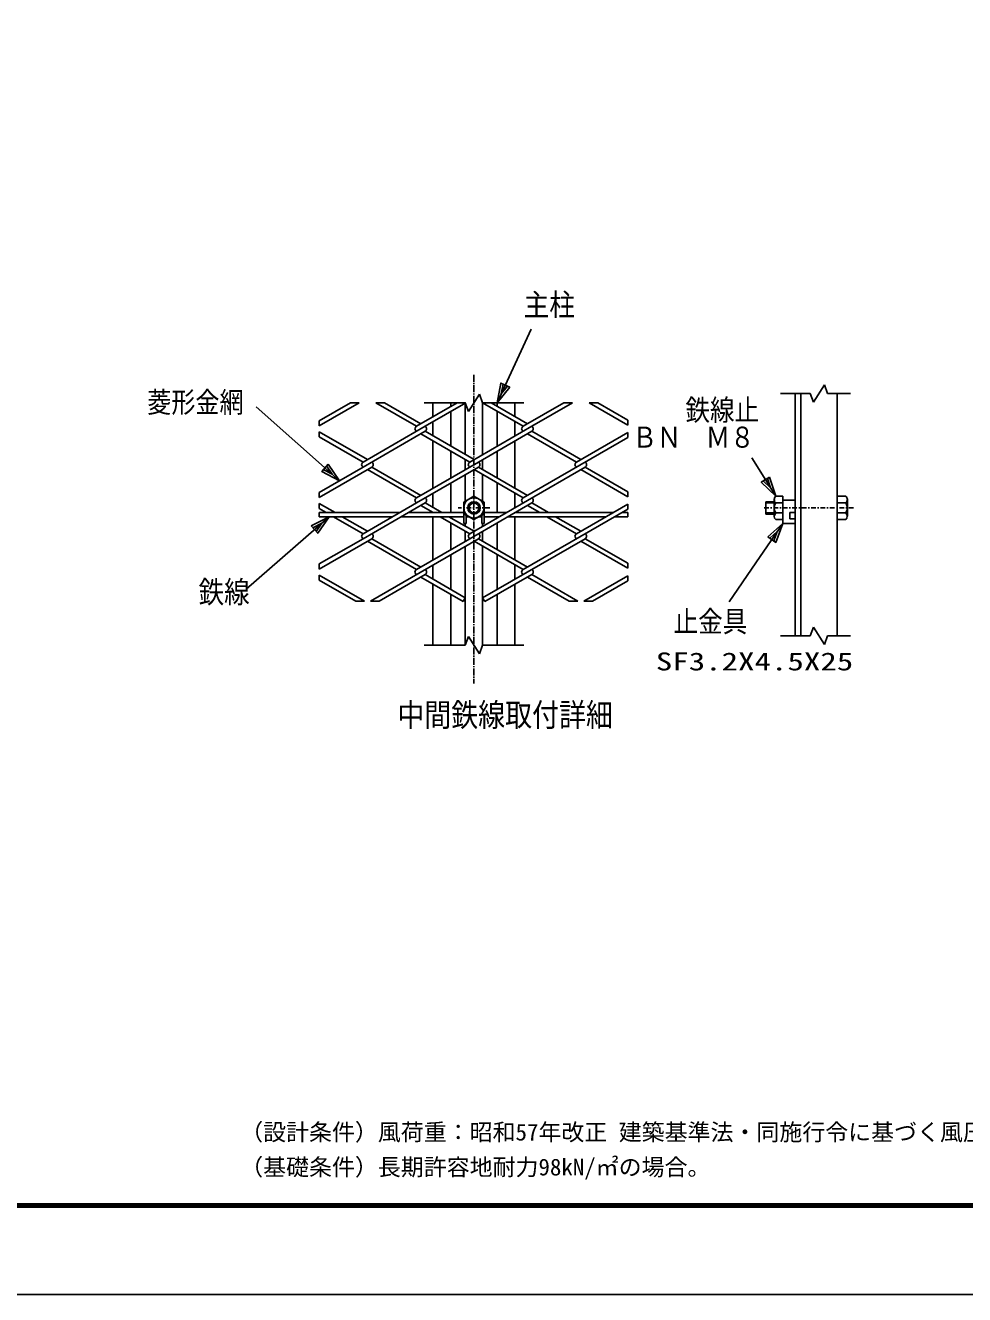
# Model space of a CAD drawing. Units: millimetres, scale not verified. Extents: x -4455 to 4455, y -3150 to 3150.
# Drawn here: x 426 to 2441, y -3150 to -427 of the extents above; entities that cross this region are included whole.
import ezdxf
from ezdxf.enums import TextEntityAlignment as Align

# ---------------------------------------------------------------- set-up
doc = ezdxf.new("R2010")
doc.units = ezdxf.units.MM
doc.header["$LTSCALE"] = 20
doc.linetypes.add('USER1', pattern=[1.125, 0.75, -0.125, 0.125, -0.125])
doc.linetypes.add('USER2', pattern=[1.01, 0.5, -0.25, 0.01, -0.25])
for name, color, linetype, lineweight in [('0-0_1', 7, 'Continuous', 25), ('0-1_2', 7, 'Continuous', 25), ('0-2_0', 7, 'Continuous', 25), ('0-5_EXTCNT-LMEC0', 4, 'Continuous', 25), ('0-6_WAKU', 7, 'Continuous', 25)]:
    doc.layers.add(name, color=color, linetype=linetype, lineweight=lineweight)
doc.layers.add('0-8_D-TTL-TXT', color=7, linetype='Continuous')
doc.styles.add('ＭＳ ゴシック', font='')
doc.styles.get('ＭＳ ゴシック').set_extended_font_data('MS Gothic')

# ---------------------------------------------------------------- blocks, each defined once
blk = doc.blocks.new('C4')
at = {"layer": '0-0_1', "color": 4}
blk.add_line((123468.4, 40684.1), (124940, 43849.3), dxfattribs=at)
blk.add_lwpolyline([(124013, 41357.3), (123468.4, 40684.1), (123632.1, 41534.4)], close=True, dxfattribs=at)
blk.add_lwpolyline([(123917.8, 41401.6), (123645.5, 41065), (123727.4, 41490.1)], dxfattribs=at)
blk = doc.blocks.new('C5')
at = {"layer": '0-0_1', "color": 4}
blk.add_line((116716.1, 37343.7), (113134.7, 40506.1), dxfattribs=at)
blk.add_lwpolyline([(116225.5, 38057.1), (116716.1, 37343.7), (115947.5, 37742.3)], close=True, dxfattribs=at)
blk.add_lwpolyline([(116156, 37978.4), (116401.3, 37621.7), (116017, 37821)], dxfattribs=at)
blk = doc.blocks.new('C6')
at = {"layer": '0-0_1', "color": 4}
blk.add_line((135422.4, 36674), (134398.6, 38324.4), dxfattribs=at)
blk.add_lwpolyline([(135158.1, 37498.6), (135422.4, 36674), (134801.2, 37277.1)], close=True, dxfattribs=at)
blk.add_lwpolyline([(135068.9, 37443.2), (135201, 37030.9), (134890.4, 37332.5)], dxfattribs=at)
blk = doc.blocks.new('C7')
at = {"layer": '0-0_1', "color": 4}
blk.add_line((135729.1, 35507.4), (134573.6, 33820.7), dxfattribs=at)
blk.add_lwpolyline([(135081.1, 34933.1), (135729.1, 35507.4), (135427.6, 34695.7)], close=True, dxfattribs=at)
blk.add_lwpolyline([(135167.7, 34873.7), (135491.7, 35160.9), (135341, 34755.1)], dxfattribs=at)
blk = doc.blocks.new('C8')
at = {"layer": '0-0_1', "color": 4}
blk.add_line((116273, 35797.2), (112704.2, 32689.8), dxfattribs=at)
blk.add_lwpolyline([(115501.6, 35404), (116273, 35797.2), (115777.4, 35087.3)], close=True, dxfattribs=at)
blk.add_lwpolyline([(115570.5, 35324.8), (115956.2, 35521.4), (115708.4, 35166.4)], dxfattribs=at)

msp = doc.modelspace()

# ---------------------------------------------------------------- linework, layer by layer
at = {"layer": '0-0_1', "color": 4, "linetype": 'USER1'}
msp.add_line((1388.27, -1176.58), (1388.27, -1839.18), dxfattribs=at)
at = {"layer": '0-0_1', "color": 4}
for p, q in [((1400.11, -1218.13), (1376.42, -1255.38)), ((1400.11, -1218.13), (1406.89, -1236.75)), ((2109.56, -1216.75), (2045.57, -1216.75)), ((2109.56, -1216.75), (2116.34, -1235.38)), ((2140.03, -1198.13), (2116.34, -1235.38)), ((2140.03, -1198.13), (2146.8, -1216.75)), ((2196.13, -1216.75), (2146.8, -1216.75)), ((1123.35, -1236.75), (1141.97, -1236.75)), ((1177.56, -1236.75), (1196.19, -1236.75)), ((1369.65, -1236.75), (1281.61, -1236.75)), ((1369.65, -1236.75), (1376.42, -1255.38)), ((1494.93, -1236.75), (1406.89, -1236.75)), ((1580.98, -1236.75), (1599.61, -1236.75)), ((1635.2, -1236.75), (1653.82, -1236.75)), ((1056.56, -1286.07), (1056.56, -1275.31)), ((1718.09, -1273.86), (1718.09, -1284.61)), ((1056.56, -1309.75), (1056.56, -1299)), ((1718.09, -1300.46), (1718.09, -1311.21)), ((1056.56, -1439.68), (1056.56, -1428.93)), ((1718.08, -1427.47), (1718.09, -1438.22)), ((1056.56, -1452.61), (1056.56, -1463.37)), ((1718.08, -1454.07), (1718.08, -1464.83)), ((2032.44, -1451.59), (2014.11, -1451.59)), ((1056.56, -1481.1), (1056.56, -1472.1)), ((1718.09, -1481.1), (1718.09, -1472.1)), ((2032.44, -1472.92), (2014.11, -1472.92)), ((1056.56, -1593.29), (1056.56, -1582.54)), ((1056.56, -1606.23), (1056.56, -1616.98)), ((1718.08, -1581.08), (1718.08, -1591.83)), ((1718.08, -1607.69), (1718.09, -1618.44)), ((1364.99, -1662.94), (1369.65, -1654.88)), ((1406.89, -1655.24), (1411.55, -1663.31)), ((1134.71, -1662.1), (1153.33, -1662.1)), ((1184.83, -1662.1), (1166.21, -1662.1)), ((1592.34, -1662.1), (1610.97, -1662.1)), ((1623.84, -1662.1), (1642.47, -1662.1)), ((1369.65, -1756.44), (1376.42, -1737.82)), ((1400.11, -1775.07), (1376.42, -1737.82)), ((2109.56, -1736.44), (2045.57, -1736.44)), ((2109.56, -1736.44), (2116.34, -1717.82)), ((2140.03, -1755.07), (2116.34, -1717.82)), ((2140.03, -1755.07), (2146.8, -1736.44)), ((2196.13, -1736.44), (2146.8, -1736.44)), ((1369.65, -1756.44), (1281.61, -1756.44)), ((1400.11, -1775.07), (1406.89, -1756.44)), ((1494.93, -1756.44), (1406.89, -1756.44))]:
    msp.add_line(p, q, dxfattribs=at)
at = {"layer": '0-0_1'}
for p, q in [((2077.44, -1216.75), (2077.44, -1736.44)), ((2089.44, -1216.75), (2089.44, -1736.44)), ((2167.44, -1216.75), (2167.44, -1736.44)), ((1056.56, -1286.07), (1141.97, -1236.75)), ((1056.56, -1275.31), (1123.35, -1236.75)), ((1177.56, -1236.75), (1264.87, -1287.16)), ((1196.19, -1236.75), (1274.18, -1281.78)), ((1264.87, -1287.16), (1352.17, -1236.75)), ((1283.49, -1287.16), (1370.79, -1236.75)), ((1300.22, -1236.75), (1300.22, -1266.74)), ((1338.82, -1236.75), (1338.81, -1244.46)), ((1369.64, -1236.75), (1369.65, -1347.65)), ((1406.38, -1236.75), (1493.68, -1287.16)), ((1406.89, -1236.75), (1406.89, -1348.02)), ((1425.01, -1236.75), (1502.99, -1281.78)), ((1437.74, -1236.75), (1437.74, -1244.11)), ((1476.31, -1236.75), (1476.31, -1266.38)), ((1493.68, -1287.16), (1580.98, -1236.75)), ((1512.31, -1287.16), (1599.61, -1236.75)), ((1635.2, -1236.75), (1718.09, -1284.61)), ((1653.82, -1236.75), (1718.09, -1273.86)), ((1300.23, -1277.49), (1300.23, -1307.57)), ((1338.81, -1255.22), (1338.81, -1329.85)), ((1437.74, -1254.86), (1437.74, -1330.21)), ((1476.31, -1277.13), (1476.31, -1307.94)), ((1056.56, -1299), (1159.77, -1358.59)), ((1150.46, -1363.96), (1283.49, -1287.16)), ((1150.46, -1374.72), (1283.49, -1297.91)), ((1274.18, -1303.29), (1379.28, -1363.96)), ((1283.49, -1297.91), (1388.59, -1358.59)), ((1379.28, -1363.96), (1512.31, -1287.16)), ((1397.9, -1363.96), (1512.31, -1297.91)), ((1503, -1303.29), (1608.09, -1363.96)), ((1512.31, -1297.91), (1617.4, -1358.59)), ((1608.09, -1363.96), (1718.09, -1300.46)), ((1056.56, -1309.75), (1150.46, -1363.96)), ((1300.23, -1318.33), (1300.23, -1420.36)), ((1476.31, -1318.69), (1476.31, -1419.99)), ((1493.68, -1440.77), (1718.09, -1311.21)), ((1338.81, -1340.6), (1338.81, -1398.08)), ((1369.65, -1358.4), (1369.65, -1380.28)), ((1406.89, -1358.77), (1406.89, -1379.91)), ((1437.74, -1340.96), (1437.74, -1397.72)), ((1056.56, -1439.68), (1169.08, -1374.72)), ((1056.56, -1428.93), (1150.46, -1374.72)), ((1159.77, -1380.09), (1264.87, -1440.77)), ((1169.08, -1374.72), (1274.18, -1435.39)), ((1264.87, -1440.77), (1397.9, -1363.96)), ((1264.87, -1451.52), (1397.9, -1374.72)), ((1379.28, -1517.58), (1626.72, -1374.72)), ((1388.59, -1380.09), (1493.68, -1440.77)), ((1503.42, -1435.64), (1397.9, -1374.72)), ((1617.41, -1380.09), (1718.09, -1438.22)), ((1626.72, -1374.72), (1718.08, -1427.47)), ((1338.81, -1408.83), (1338.81, -1472.1)), ((1369.65, -1391.03), (1369.64, -1448.01)), ((1406.89, -1390.66), (1406.89, -1448.01)), ((1437.74, -1408.47), (1437.74, -1472.1)), ((1300.23, -1431.11), (1300.23, -1461.19)), ((1476.31, -1430.74), (1476.31, -1461.55)), ((2050.78, -1437.26), (2035.44, -1437.26)), ((2050.78, -1437.26), (2050.78, -1495.59)), ((2186.11, -1437.26), (2167.44, -1437.26)), ((1056.56, -1452.61), (1090.31, -1472.1)), ((1056.56, -1463.37), (1071.68, -1472.1)), ((1150.46, -1528.33), (1283.49, -1451.52)), ((1150.46, -1517.58), (1264.87, -1451.52)), ((1274.18, -1456.9), (1300.5, -1472.1)), ((1283.49, -1451.52), (1319.12, -1472.1)), ((1379.27, -1528.33), (1512.31, -1451.52)), ((1409.92, -1495.59), (1409.92, -1449.76)), ((1493.68, -1594.38), (1718.08, -1464.83)), ((1503, -1456.9), (1529.32, -1472.1)), ((1512.31, -1451.52), (1547.94, -1472.1)), ((1608.09, -1517.58), (1718.08, -1454.07)), ((2014.11, -1448.92), (2014.11, -1475.59)), ((2032.44, -1448.92), (2014.11, -1448.92)), ((2032.44, -1444.34), (2032.44, -1480.17)), ((2050.78, -1451.42), (2035.44, -1451.42)), ((2077.44, -1445.59), (2050.78, -1445.59)), ((2186.09, -1451.42), (2167.44, -1451.42)), ((2189.11, -1444.33), (2189.11, -1480.19)), ((1229.23, -1472.1), (1056.56, -1472.1)), ((1213.64, -1481.1), (1056.56, -1481.1)), ((1087.27, -1481.1), (1150.46, -1517.58)), ((1105.9, -1481.1), (1159.77, -1512.2)), ((1366.62, -1481.1), (1232.26, -1481.1)), ((1366.62, -1472.1), (1247.85, -1472.1)), ((1300.23, -1471.94), (1300.23, -1472.1)), ((1300.23, -1481.1), (1300.23, -1573.97)), ((1316.09, -1481.1), (1379.28, -1517.58)), ((1334.71, -1481.1), (1388.59, -1512.2)), ((1338.81, -1481.1), (1338.81, -1483.46)), ((1338.81, -1494.21), (1338.81, -1551.69)), ((1371.62, -1495.59), (1366.62, -1495.59)), ((1369.65, -1495.59), (1369.65, -1501.26)), ((1371.62, -1477.64), (1371.62, -1495.59)), ((1377.6, -1481.1), (1371.62, -1481.1)), ((1404.92, -1481.1), (1398.94, -1481.1)), ((1404.92, -1495.59), (1404.92, -1477.64)), ((1409.92, -1495.59), (1404.92, -1495.59)), ((1406.89, -1495.59), (1406.89, -1501.63)), ((1458.05, -1472.1), (1409.92, -1472.1)), ((1442.46, -1481.1), (1409.92, -1481.1)), ((1437.74, -1481.1), (1437.74, -1483.82)), ((1437.74, -1494.57), (1437.74, -1551.33)), ((1671.28, -1481.1), (1461.08, -1481.1)), ((1476.31, -1481.1), (1476.31, -1573.6)), ((1686.87, -1472.1), (1476.67, -1472.1)), ((1544.91, -1481.1), (1608.09, -1517.58)), ((1563.53, -1481.1), (1617.4, -1512.2)), ((1718.09, -1481.1), (1689.9, -1481.1)), ((1718.09, -1472.1), (1705.49, -1472.1)), ((2032.44, -1475.59), (2014.11, -1475.59)), ((2050.78, -1473.09), (2035.44, -1473.09)), ((2050.78, -1487.26), (2035.44, -1487.26)), ((2077.44, -1495.59), (2050.78, -1495.59)), ((2077.44, -1472.26), (2065.78, -1472.26)), ((2065.78, -1472.26), (2065.78, -1485.59)), ((2077.44, -1485.59), (2065.78, -1485.59)), ((2186.11, -1473.09), (2167.44, -1473.09)), ((2186.16, -1487.26), (2167.44, -1487.26)), ((1369.65, -1533.89), (1369.65, -1512.02)), ((1369.65, -1512.02), (1369.65, -1533.89)), ((1406.89, -1533.52), (1406.89, -1512.38)), ((1406.89, -1512.38), (1406.89, -1533.52)), ((1056.56, -1593.29), (1169.08, -1528.33)), ((1056.56, -1582.54), (1150.46, -1528.33)), ((1159.77, -1533.71), (1264.87, -1594.38)), ((1166.21, -1662.1), (1397.9, -1528.33)), ((1169.08, -1528.33), (1274.18, -1589.01)), ((1264.87, -1594.38), (1379.28, -1528.33)), ((1388.59, -1533.71), (1493.68, -1594.38)), ((1397.9, -1528.33), (1503, -1589.01)), ((1406.89, -1655.24), (1626.72, -1528.33)), ((1617.4, -1533.71), (1718.08, -1591.83)), ((1626.72, -1528.33), (1718.08, -1581.08)), ((1338.81, -1562.45), (1338.8, -1637.07)), ((1437.74, -1562.09), (1437.74, -1637.43)), ((1056.56, -1606.23), (1153.33, -1662.1)), ((1184.83, -1662.1), (1283.49, -1605.14)), ((1283.49, -1605.14), (1369.65, -1654.88)), ((1300.23, -1584.72), (1300.23, -1614.8)), ((1411.55, -1663.31), (1512.31, -1605.14)), ((1476.31, -1584.35), (1476.31, -1615.17)), ((1512.31, -1605.14), (1610.97, -1662.1)), ((1056.56, -1616.98), (1134.71, -1662.1)), ((1274.18, -1610.51), (1364.99, -1662.94)), ((1300.23, -1625.55), (1300.23, -1756.44)), ((1476.31, -1625.92), (1476.31, -1756.44)), ((1503, -1610.51), (1592.34, -1662.1)), ((1623.84, -1662.1), (1718.08, -1607.69)), ((1642.47, -1662.1), (1718.09, -1618.44)), ((1338.8, -1647.82), (1338.8, -1756.44)), ((1437.74, -1648.18), (1437.74, -1756.44))]:
    msp.add_line(p, q, dxfattribs=at)
at = {"layer": '0-0_1', "color": 4, "linetype": 'USER2'}
for p, q in [((1422.51, -1462.26), (1354.55, -1462.26)), ((2202.26, -1462.26), (2010.4, -1462.26))]:
    msp.add_line(p, q, dxfattribs=at)
at = {"layer": '0-0_1'}
for points in [[(1409.92, -1449.76), (1388.27, -1437.26), (1366.62, -1449.76), (1366.62, -1495.59)], [(1366.62, -1474.76), (1388.27, -1487.26), (1409.92, -1474.76)], [(1369.65, -1544.64), (1369.65, -1654.88), (1369.65, -1756.44)], [(1406.89, -1544.28), (1406.89, -1655.24), (1406.89, -1756.44)]]:
    msp.add_lwpolyline(points, dxfattribs=at)
for radius in [21.65, 13.33]:
    msp.add_circle((1388.27, -1462.26), radius, dxfattribs=at)
at = {"layer": '0-0_1', "color": 4}
msp.add_circle((1388.27, -1462.26), 10.67, dxfattribs=at)
at = {"layer": '0-0_1'}
for centre, radius, start, end in [((1267.97, -1292.53), 6.21, 120.00161, 239.99838), ((1280.39, -1292.53), 6.21, 300.00168, 59.99832), ((1496.79, -1292.53), 6.21, 120.00161, 239.99838), ((1509.2, -1292.53), 6.21, 300.00168, 59.99832), ((1153.56, -1369.34), 6.21, 120.00161, 239.99838), ((1165.98, -1369.34), 6.21, 300.00168, 59.99832), ((1382.38, -1369.34), 6.21, 120.00161, 239.99838), ((1394.79, -1369.34), 6.21, 300.00168, 59.99832), ((1611.2, -1369.34), 6.21, 120.00161, 239.99838), ((1623.61, -1369.34), 6.21, 300.00168, 59.99832), ((1267.97, -1446.15), 6.21, 120.00161, 239.99838), ((1280.39, -1446.15), 6.21, 300.00168, 59.99832), ((1496.79, -1446.15), 6.21, 120.00161, 239.99838), ((1509.2, -1446.15), 6.21, 300.00168, 59.99832), ((2042.08, -1444.32), 9.68, 133.23149, 226.94679), ((2179.47, -1444.32), 9.68, 313.05395, 46.76926), ((2053.63, -1462.32), 21.18, 149.07794, 210.64148), ((2167.92, -1462.32), 21.18, 329.3584, 30.92194), ((2042.69, -1480.22), 10.17, 135.46316, 224.1324), ((2178.86, -1480.22), 10.17, 315.86685, 44.53607), ((1153.56, -1522.95), 6.21, 120.00161, 239.99838), ((1165.98, -1522.95), 6.21, 300.00168, 59.99832), ((1382.38, -1522.95), 6.21, 120.00161, 239.99838), ((1394.79, -1522.95), 6.21, 300.00168, 59.99832), ((1611.2, -1522.95), 6.21, 120.00161, 239.99838), ((1623.61, -1522.95), 6.21, 300.00168, 59.99832), ((1267.97, -1599.76), 6.21, 120.00161, 239.99838), ((1280.39, -1599.76), 6.21, 300.00168, 59.99832), ((1496.79, -1599.76), 6.21, 120.00161, 239.99838), ((1509.2, -1599.76), 6.21, 300.00168, 59.99832)]:
    msp.add_arc(centre, radius, start, end, dxfattribs=at)
at = {"layer": '0-1_2'}
msp.add_line((2167.44, -1446.13), (2167.44, -1478.41), dxfattribs=at)
at = {"layer": '0-5_EXTCNT-LMEC0'}
msp.add_line((1993, -1579.92), (1935.95, -1663.5), dxfattribs=at)
at = {"layer": '0-6_WAKU', "color": 3}
msp.add_lwpolyline([(-4455, 3150), (4455, 3150), (4455, -3150), (-4455, -3150)], close=True, dxfattribs=at)
at = {"layer": '0-6_WAKU'}
for points in [[(-4155, 2962.5), (4155, 2962.5), (4155, -2962.5), (-4155, -2962.5)], [(-4153.13, 2960.62), (4153.12, 2960.62), (4153.12, -2960.63), (-4153.13, -2960.63)], [(-4151.25, 2958.75), (4151.25, 2958.75), (4151.25, -2958.75), (-4151.25, -2958.75)], [(-4149.38, 2956.87), (4149.37, 2956.87), (4149.37, -2956.88), (-4149.38, -2956.88)], [(-4147.5, 2955), (4147.5, 2955), (4147.5, -2955), (-4147.5, -2955)]]:
    msp.add_lwpolyline(points, close=True, dxfattribs=at)

# ---------------------------------------------------------------- block references
at = {"layer": '0-2_0', "xscale": 0.05, "yscale": 0.05}
for name in ['C4', 'C5', 'C6', 'C8', 'C7']:
    msp.add_blockref(name, (-4735.68, -3270.96), dxfattribs=at)

# ---------------------------------------------------------------- texts
at = {"layer": '0-0_1', "color": 4, "style": 'ＭＳ ゴシック', "width": 0.85}
for s, height, p in [('主柱', 47.36, (1495.03, -1064.24)), ('菱形金網', 44.57, (687.53, -1271.09)), ('鉄線止', 45.45, (1841.89, -1288.47)), ('ＢＮ\u3000Ｍ８', 45.16, (1728.28, -1346.58)), ('鉄線', 47.36, (797.56, -1680.57)), ('止金具', 45.45, (1816.49, -1742.18)), ('中間鉄線取付詳細', 49.84, (1223.97, -1946.03))]:
    msp.add_text(s, height=height, dxfattribs=at).set_placement(p, align=Align.BOTTOM_LEFT)
at = {"layer": '0-5_EXTCNT-LMEC0', "style": 'ＭＳ ゴシック', "width": 1.35}
msp.add_text('SF3.2X4.5X25', height=38.42, dxfattribs=at).set_placement((1778.32, -1822.36), align=Align.BOTTOM_LEFT)
at = {"layer": '0-8_D-TTL-TXT', "style": 'ＭＳ ゴシック'}
for s, p in [('（設計条件）風荷重：昭和57年改正 建築基準法・同施行令に基づく風圧力に準拠。', (886.94, -2830.2)), ('（基礎条件）長期許容地耐力98kN/㎡の場合。', (886.94, -2905.2))]:
    msp.add_text(s, height=36.08, dxfattribs=at).set_placement(p, align=Align.BOTTOM_LEFT)

doc.saveas('drawing.dxf')
